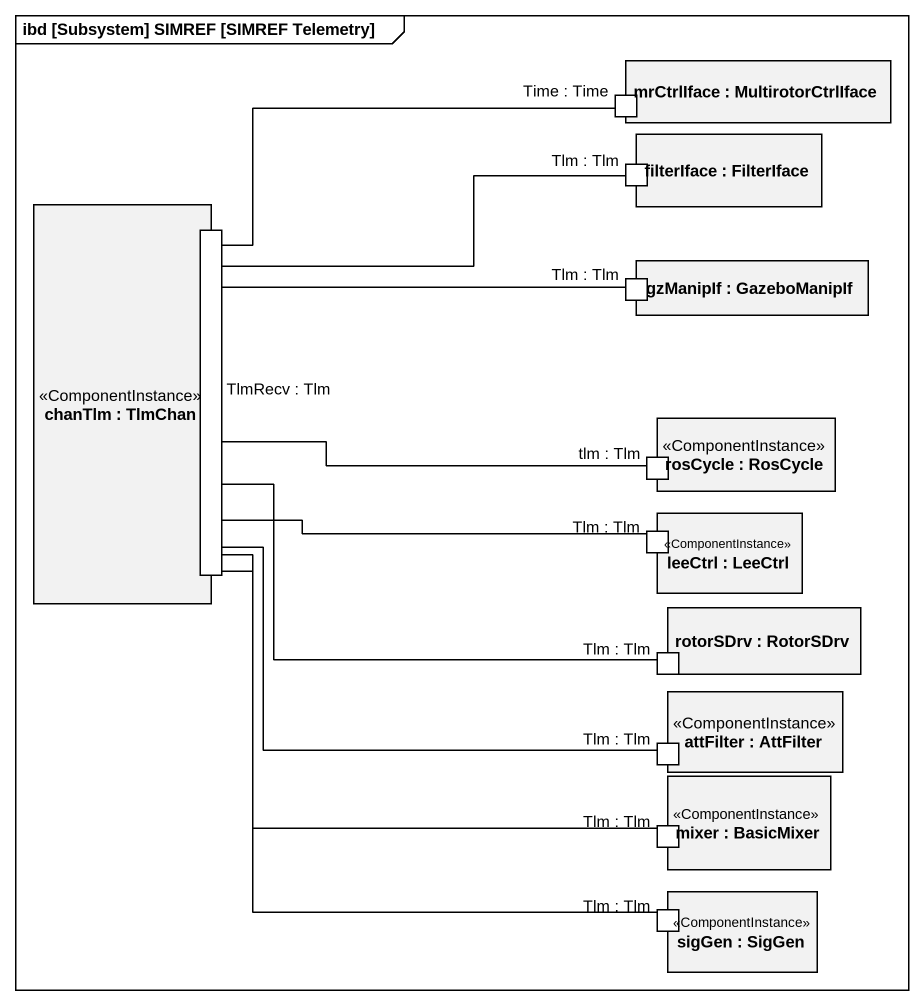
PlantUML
@startuml
mainframe ibd [Subsystem] SIMREF [SIMREF Telemetry]
rectangle "mrCtrlIface : MultirotorCtrlIface" as mrCtrlIface {
  port "Time : Time" as Time_Time
}
rectangle "filterIface : FilterIface" as filterIface {
  port "Tlm : Tlm" as Tlm_Tlm
}
rectangle "chanTlm : TlmChan" as chanTlm <<ComponentInstance>> {
  port "TlmRecv : Tlm" as TlmRecv_Tlm
}
rectangle "gzManipIf : GazeboManipIf" as gzManipIf {
  port "Tlm : Tlm" as Tlm_Tlm_2
}
rectangle "rosCycle : RosCycle" as rosCycle <<ComponentInstance>> {
  port "tlm : Tlm" as tlm_Tlm
}
rectangle "leeCtrl : LeeCtrl" as leeCtrl <<ComponentInstance>> {
  port "Tlm : Tlm" as Tlm_Tlm_3
}
rectangle "rotorSDrv : RotorSDrv" as rotorSDrv {
  port "Tlm : Tlm" as Tlm_Tlm_4
}
rectangle "attFilter : AttFilter" as attFilter <<ComponentInstance>> {
  port "Tlm : Tlm" as Tlm_Tlm_5
}
rectangle "mixer : BasicMixer" as mixer <<ComponentInstance>> {
  port "Tlm : Tlm" as Tlm_Tlm_6
}
rectangle "sigGen : SigGen" as sigGen <<ComponentInstance>> {
  port "Tlm : Tlm" as Tlm_Tlm_7
}
Time_Time -- TlmRecv_Tlm
TlmRecv_Tlm -right- Tlm_Tlm
Tlm_Tlm_2 -left- TlmRecv_Tlm
tlm_Tlm -left- TlmRecv_Tlm
Tlm_Tlm_3 -left- TlmRecv_Tlm
Tlm_Tlm_4 -left- TlmRecv_Tlm
Tlm_Tlm_5 -up- TlmRecv_Tlm
Tlm_Tlm_6 -up- TlmRecv_Tlm
Tlm_Tlm_7 -up- TlmRecv_Tlm
@enduml
